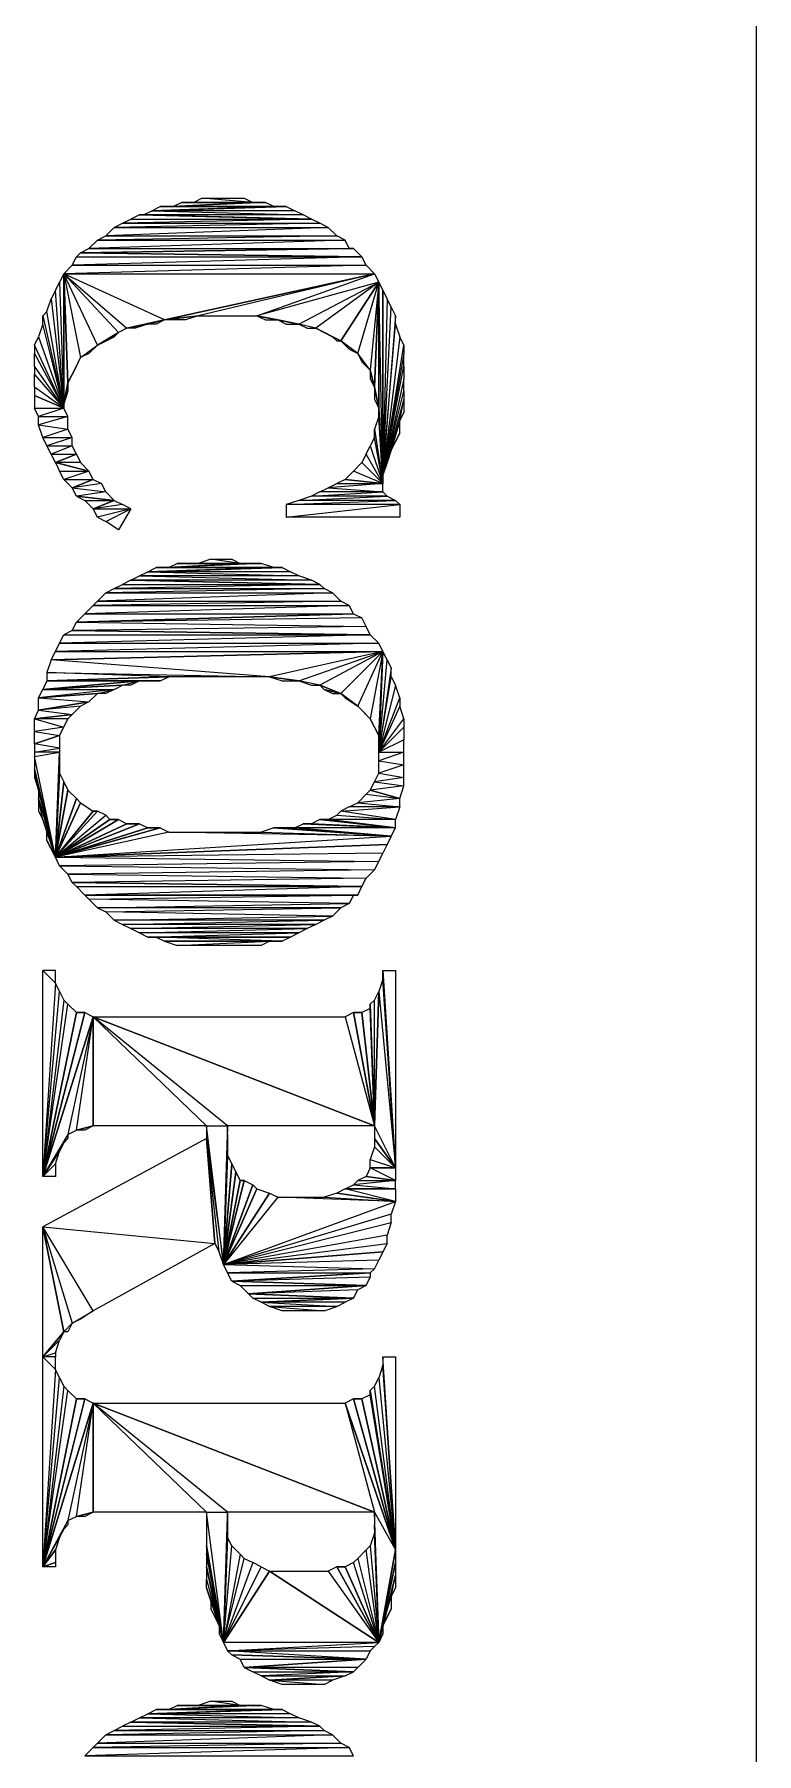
# Model space of a CAD drawing. Header units: metres. Extents: x 0 to 1000, y 0 to 1134.
# Drawn here: x 135.31 to 146.23, y 102.95 to 128.95 of the extents above; entities that cross this region are included whole.
import ezdxf

# ---------------------------------------------------------------- set-up
doc = ezdxf.new("R2010")
doc.units = ezdxf.units.M
doc.layers.add('PLOTS_FINAL', color=1, linetype='Continuous')
doc.layers.add('ROADS', color=1, linetype='Continuous')

msp = doc.modelspace()

# ---------------------------------------------------------------- linework, layer by layer
at = {"layer": 'PLOTS_FINAL', "color": 1}
for points in [[(138.804, 126.414), (137.407, 126.351), (138.931, 126.351)], [(138.613, 126.414), (138.804, 126.414), (137.407, 126.351)], [(137.534, 126.414), (138.613, 126.414), (137.407, 126.351)], [(137.534, 126.414), (137.724, 126.414)], [(137.724, 126.414), (137.534, 126.414), (138.613, 126.414)], [(137.724, 126.414), (138.613, 126.414), (137.851, 126.478)], [(138.613, 126.414), (137.851, 126.478), (138.486, 126.478)], [(138.804, 126.414), (138.613, 126.414)], [(136.772, 126.16), (139.502, 126.16), (136.645, 126.097)], [(139.502, 126.16), (136.645, 126.097), (139.629, 126.097)], [(136.899, 126.224), (136.772, 126.16), (139.502, 126.16)], [(136.899, 126.224), (136.962, 126.224)], [(136.962, 126.224), (136.899, 126.224), (139.502, 126.16)], [(137.089, 126.287), (139.375, 126.224), (136.962, 126.224)], [(139.375, 126.224), (136.962, 126.224), (139.502, 126.16)], [(139.121, 126.351), (139.248, 126.287), (137.089, 126.287)], [(138.931, 126.351), (139.121, 126.351), (137.089, 126.287)], [(137.216, 126.351), (138.931, 126.351), (137.089, 126.287)], [(139.248, 126.287), (137.089, 126.287), (139.375, 126.224)], [(137.216, 126.351), (137.407, 126.351)], [(137.407, 126.351), (137.216, 126.351), (138.931, 126.351)], [(139.121, 126.351), (138.931, 126.351)], [(136.391, 125.906), (139.883, 125.906), (136.264, 125.843)], [(139.883, 125.906), (136.264, 125.843), (140.01, 125.843)], [(136.518, 126.033), (139.756, 126.033), (136.391, 125.906)], [(139.756, 126.033), (136.391, 125.906), (139.883, 125.906)], [(136.645, 126.097), (139.629, 126.097), (136.518, 126.033)], [(139.629, 126.097), (136.518, 126.033), (139.756, 126.033)], [(136.01, 125.652), (135.946, 125.589), (140.264, 125.589)], [(140.137, 125.716), (136.01, 125.652), (140.264, 125.589)], [(140.074, 125.716), (140.137, 125.716), (136.01, 125.652)], [(136.137, 125.716), (140.074, 125.716), (136.01, 125.652)], [(136.264, 125.843), (140.01, 125.843), (136.137, 125.716)], [(140.01, 125.843), (136.137, 125.716), (140.074, 125.716)], [(140.137, 125.716), (140.074, 125.716)], [(135.883, 125.462), (140.328, 125.462), (135.756, 125.335)], [(140.328, 125.462), (135.756, 125.335), (140.455, 125.335)], [(135.946, 125.589), (140.264, 125.589), (135.883, 125.462)], [(140.264, 125.589), (135.883, 125.462), (140.328, 125.462)], [(135.565, 124.954), (135.756, 123.303), (135.629, 125.081)], [(135.756, 123.303), (135.629, 125.081), (135.692, 125.208)], [(135.756, 125.335), (135.692, 125.208), (135.756, 123.303)], [(140.455, 125.335), (137.28, 124.636), (135.756, 125.335)], [(137.28, 124.636), (135.756, 125.335), (136.708, 124.509)], [(135.756, 125.335), (136.708, 124.509), (136.581, 124.446)], [(136.581, 124.446), (136.264, 124.255), (135.756, 125.335)], [(136.264, 124.255), (135.756, 125.335), (136.01, 124.065)], [(135.756, 125.335), (136.01, 124.065), (135.819, 123.684)], [(135.819, 123.684), (135.756, 123.366), (135.756, 125.335)], [(135.756, 123.366), (135.756, 125.335), (135.756, 123.303)], [(140.455, 125.335), (137.788, 124.7), (137.28, 124.636)], [(138.677, 124.7), (140.455, 125.335), (137.788, 124.7)], [(140.518, 125.208), (138.677, 124.7), (140.455, 125.335)], [(138.677, 124.7), (139.312, 124.573), (140.518, 125.208)], [(139.312, 124.573), (140.518, 125.208), (139.566, 124.509)], [(140.518, 125.208), (139.566, 124.509), (139.947, 124.319)], [(139.947, 124.319), (140.201, 124.128), (140.518, 125.208)], [(140.201, 124.128), (140.518, 125.208), (140.391, 123.874)], [(140.518, 125.208), (140.391, 123.874), (140.455, 123.62)], [(140.518, 125.208), (140.455, 123.62), (140.518, 123.303)], [(140.518, 125.208), (140.518, 123.303), (140.582, 122.16)], [(140.582, 125.081), (140.582, 122.16), (140.518, 125.208)], [(140.645, 124.954), (140.582, 122.287), (140.582, 125.081)], [(140.582, 122.287), (140.582, 125.081), (140.582, 122.16)], [(135.756, 123.303), (135.502, 124.763), (135.565, 124.954)], [(140.582, 122.287), (140.709, 124.827), (140.645, 124.954)], [(140.772, 124.7), (140.582, 122.287), (140.709, 124.827)], [(135.375, 124.382), (135.756, 123.303), (135.438, 124.573)], [(135.438, 124.7), (135.756, 123.303), (135.502, 124.763)], [(135.756, 123.303), (135.438, 124.573), (135.438, 124.7)], [(137.026, 124.573), (137.28, 124.636), (136.708, 124.509)], [(137.026, 124.573), (136.835, 124.509), (136.708, 124.509)], [(137.153, 124.573), (137.026, 124.573), (137.28, 124.636)], [(137.788, 124.7), (137.597, 124.636), (137.28, 124.636)], [(138.804, 124.636), (138.994, 124.636), (138.677, 124.7)], [(138.994, 124.636), (138.677, 124.7), (139.312, 124.573)], [(138.994, 124.636), (139.121, 124.573), (139.312, 124.573)], [(139.312, 124.573), (139.439, 124.509), (139.566, 124.509)], [(140.582, 122.287), (140.772, 124.573), (140.772, 124.7)], [(140.836, 124.382), (140.582, 122.287), (140.772, 124.573)], [(135.756, 123.303), (135.311, 124.255), (135.375, 124.382)], [(136.581, 124.446), (136.518, 124.382), (136.264, 124.255)], [(136.518, 124.382), (136.391, 124.319), (136.264, 124.255)], [(139.566, 124.509), (139.693, 124.446), (139.947, 124.319)], [(139.693, 124.446), (139.82, 124.382), (139.947, 124.319)], [(139.82, 124.382), (139.883, 124.319), (139.947, 124.319)], [(139.947, 124.319), (140.074, 124.192), (140.201, 124.128)], [(140.582, 122.287), (140.899, 124.255), (140.836, 124.382)], [(135.311, 124.128), (135.756, 123.303), (135.311, 124.255)], [(135.756, 123.303), (135.311, 123.938), (135.311, 124.128)], [(135.819, 123.684), (135.946, 123.938), (136.01, 124.065)], [(136.264, 124.255), (136.137, 124.128), (136.01, 124.065)], [(140.201, 124.128), (140.264, 124.001), (140.391, 123.874)], [(140.899, 124.128), (140.582, 122.287), (140.899, 124.255)], [(140.582, 122.287), (140.899, 123.938), (140.899, 124.128)], [(135.311, 123.811), (135.756, 123.303), (135.311, 123.938)], [(135.756, 123.303), (135.311, 123.62), (135.311, 123.811)], [(135.883, 123.811), (135.819, 123.684), (135.946, 123.938)], [(140.391, 123.874), (140.391, 123.747), (140.455, 123.62)], [(140.899, 123.747), (140.582, 122.287), (140.899, 123.938)], [(135.311, 123.493), (135.756, 123.303), (135.311, 123.62)], [(135.819, 123.684), (135.819, 123.557), (135.756, 123.366)], [(140.455, 123.62), (140.455, 123.43), (140.518, 123.303)], [(140.582, 122.287), (140.899, 123.557), (140.899, 123.747)], [(140.899, 123.43), (140.582, 122.287), (140.899, 123.557)], [(135.311, 123.493), (135.311, 123.303), (135.756, 123.303)], [(135.311, 123.303), (135.756, 123.303), (135.375, 123.176)], [(135.756, 123.303), (135.375, 123.176), (135.819, 123.176)], [(140.582, 122.16), (140.518, 123.176), (140.518, 123.303)], [(140.836, 123.112), (140.899, 123.43), (140.582, 122.287)], [(140.899, 123.239), (140.836, 123.112), (140.899, 123.43)], [(135.375, 123.176), (135.819, 123.176), (135.375, 123.049)], [(135.819, 123.176), (135.375, 123.049), (135.819, 122.985)], [(135.375, 123.049), (135.819, 122.985), (135.438, 122.858)], [(140.455, 122.985), (140.582, 122.16), (140.518, 123.176)], [(140.836, 123.112), (140.709, 122.668), (140.582, 122.287)], [(140.709, 122.668), (140.836, 122.922), (140.836, 123.112)], [(135.819, 122.985), (135.438, 122.858), (135.883, 122.858)], [(135.438, 122.858), (135.883, 122.858), (135.502, 122.731)], [(135.883, 122.858), (135.502, 122.731), (135.883, 122.731)], [(140.391, 122.731), (140.582, 122.16), (140.455, 122.858)], [(140.582, 122.16), (140.455, 122.858), (140.455, 122.985)], [(140.772, 122.795), (140.709, 122.668), (140.836, 122.922)], [(135.502, 122.731), (135.883, 122.731), (135.565, 122.604)], [(135.883, 122.731), (135.565, 122.604), (135.946, 122.604)], [(135.565, 122.604), (135.946, 122.604), (135.629, 122.477)], [(135.946, 122.604), (136.01, 122.477), (135.629, 122.477)], [(135.629, 122.477), (135.692, 122.35), (136.137, 122.35)], [(136.01, 122.477), (135.629, 122.477), (136.137, 122.35)], [(140.582, 122.16), (140.137, 122.35), (140.264, 122.477)], [(140.264, 122.477), (140.582, 122.16), (140.328, 122.604)], [(140.582, 122.16), (140.328, 122.604), (140.391, 122.731)], [(140.709, 122.668), (140.645, 122.477), (140.582, 122.287)], [(135.692, 122.35), (136.137, 122.35), (135.756, 122.223)], [(136.137, 122.35), (135.756, 122.223), (136.2, 122.223)], [(135.756, 122.223), (136.2, 122.223), (135.883, 122.096)], [(136.2, 122.223), (136.327, 122.16), (135.883, 122.096)], [(140.01, 122.223), (139.883, 122.16), (140.582, 122.16)], [(140.01, 122.223), (140.582, 122.16), (140.137, 122.35)], [(136.327, 122.16), (135.883, 122.096), (136.391, 122.033)], [(135.883, 122.096), (136.391, 122.033), (135.946, 121.969)], [(136.391, 122.033), (135.946, 121.969), (136.518, 121.906)], [(135.946, 121.969), (136.073, 121.906), (136.518, 121.906)], [(140.772, 121.906), (139.312, 121.906), (140.645, 121.969)], [(139.312, 121.906), (140.645, 121.969), (139.502, 121.969)], [(140.645, 121.969), (139.502, 121.969), (140.582, 122.033)], [(139.502, 121.969), (140.582, 122.033), (139.629, 122.033)], [(140.582, 122.033), (139.629, 122.033), (139.756, 122.096)], [(139.883, 122.16), (140.582, 122.16), (139.756, 122.096)], [(140.582, 122.16), (139.756, 122.096), (140.582, 122.033)], [(136.073, 121.906), (136.518, 121.906), (136.2, 121.779)], [(136.518, 121.906), (136.645, 121.842), (136.2, 121.779)], [(136.645, 121.842), (136.2, 121.779), (136.772, 121.779)], [(136.2, 121.779), (136.772, 121.779), (136.264, 121.652)], [(136.264, 121.652), (136.391, 121.588), (136.772, 121.779)], [(136.391, 121.588), (136.772, 121.779), (136.581, 121.461)], [(140.836, 121.842), (139.121, 121.842), (140.772, 121.906)], [(139.121, 121.842), (140.772, 121.906), (139.312, 121.906)], [(140.836, 121.652), (139.121, 121.652), (140.836, 121.842)], [(139.121, 121.652), (140.836, 121.842), (139.121, 121.842)], [(138.74, 120.953), (137.343, 120.89), (138.931, 120.89)], [(138.423, 120.953), (138.74, 120.953), (137.343, 120.89)], [(137.47, 120.953), (138.423, 120.953), (137.343, 120.89)], [(137.47, 120.953), (137.788, 120.953)], [(137.788, 120.953), (137.47, 120.953), (138.423, 120.953)], [(137.788, 120.953), (138.423, 120.953), (137.978, 121.017)], [(138.423, 120.953), (137.978, 121.017), (138.296, 121.017)], [(138.74, 120.953), (138.423, 120.953)], [(136.772, 120.699), (136.645, 120.636), (139.629, 120.636)], [(136.899, 120.763), (139.502, 120.699), (136.772, 120.699)], [(139.502, 120.699), (136.772, 120.699), (139.629, 120.636)], [(137.026, 120.826), (139.312, 120.763), (136.899, 120.763)], [(139.312, 120.763), (136.899, 120.763), (139.502, 120.699)], [(139.058, 120.89), (139.185, 120.826), (137.026, 120.826)], [(138.931, 120.89), (139.058, 120.89), (137.026, 120.826)], [(137.153, 120.89), (138.931, 120.89), (137.026, 120.826)], [(139.185, 120.826), (137.026, 120.826), (139.312, 120.763)], [(137.153, 120.89), (137.343, 120.89)], [(137.343, 120.89), (137.153, 120.89), (138.931, 120.89)], [(139.058, 120.89), (138.931, 120.89)], [(136.391, 120.509), (139.82, 120.509), (136.264, 120.382)], [(139.82, 120.509), (136.264, 120.382), (139.947, 120.382)], [(136.518, 120.572), (139.693, 120.572), (136.391, 120.509)], [(139.693, 120.572), (136.391, 120.509), (139.82, 120.509)], [(136.645, 120.636), (139.629, 120.636), (136.518, 120.572)], [(139.629, 120.636), (136.518, 120.572), (139.693, 120.572)], [(140.137, 120.191), (140.264, 120.128), (135.946, 120.064)], [(136.073, 120.191), (140.137, 120.191), (135.946, 120.064)], [(136.2, 120.318), (140.074, 120.318), (136.073, 120.191)], [(140.074, 120.318), (136.073, 120.191), (140.137, 120.191)], [(136.264, 120.382), (139.947, 120.382), (136.2, 120.318)], [(139.947, 120.382), (136.2, 120.318), (140.074, 120.318)], [(135.883, 119.937), (135.756, 119.874), (140.391, 119.874)], [(135.946, 120.064), (140.328, 120.001), (135.883, 119.937)], [(140.328, 120.001), (135.883, 119.937), (140.391, 119.874)], [(140.264, 120.128), (135.946, 120.064), (140.328, 120.001)], [(138.867, 119.239), (135.565, 119.493), (140.582, 119.62)], [(135.629, 119.62), (140.582, 119.62), (135.565, 119.493)], [(135.692, 119.747), (140.518, 119.747), (135.629, 119.62)], [(140.518, 119.747), (135.629, 119.62), (140.582, 119.62)], [(135.756, 119.874), (140.391, 119.874), (135.692, 119.747)], [(140.391, 119.874), (135.692, 119.747), (140.518, 119.747)], [(138.867, 119.239), (139.312, 119.175), (140.582, 119.62)], [(139.312, 119.175), (140.582, 119.62), (139.629, 119.112)], [(140.582, 119.62), (139.629, 119.112), (139.947, 118.985)], [(139.947, 118.985), (140.201, 118.794), (140.582, 119.62)], [(140.201, 118.794), (140.582, 119.62), (140.391, 118.604)], [(140.582, 119.62), (140.391, 118.604), (140.518, 118.35)], [(140.582, 119.62), (140.518, 118.35), (140.518, 118.096)], [(140.518, 118.096), (140.645, 119.493), (140.582, 119.62)], [(135.502, 119.302), (138.867, 119.239), (135.565, 119.493)], [(140.709, 119.366), (140.518, 118.096), (140.645, 119.493)], [(140.518, 118.096), (140.709, 119.239), (140.709, 119.366)], [(136.645, 119.112), (136.899, 119.175), (135.438, 119.048)], [(136.899, 119.175), (135.502, 119.175), (135.438, 119.048)], [(136.645, 119.112), (135.438, 119.048), (136.518, 119.048)], [(138.867, 119.239), (137.343, 119.239), (135.502, 119.302)], [(137.343, 119.239), (135.502, 119.302), (135.502, 119.175)], [(137.343, 119.239), (135.502, 119.175), (137.216, 119.175)], [(137.216, 119.175), (136.899, 119.175), (135.502, 119.175)], [(136.772, 119.112), (136.645, 119.112), (136.899, 119.175)], [(138.867, 119.239), (139.058, 119.175), (139.312, 119.175)], [(139.312, 119.175), (139.502, 119.112), (139.629, 119.112)], [(139.629, 119.112), (139.693, 119.048), (139.947, 118.985)], [(140.772, 119.112), (140.518, 118.096), (140.709, 119.239)], [(140.518, 118.096), (140.836, 118.921), (140.772, 119.112)], [(136.264, 118.985), (136.518, 119.048), (135.375, 118.921)], [(136.518, 119.048), (135.375, 118.921), (135.438, 119.048)], [(136.264, 118.985), (135.375, 118.921), (136.137, 118.858)], [(135.375, 118.921), (136.137, 118.858), (135.375, 118.731)], [(136.137, 118.858), (136.01, 118.794), (135.375, 118.731)], [(136.391, 118.985), (136.264, 118.985), (136.518, 119.048)], [(139.693, 119.048), (139.82, 118.985), (139.947, 118.985)], [(139.947, 118.985), (140.01, 118.921), (140.201, 118.794)], [(140.836, 118.794), (140.518, 118.096), (140.836, 118.921)], [(135.375, 118.731), (135.883, 118.667), (135.311, 118.604)], [(135.883, 118.667), (135.819, 118.604), (135.311, 118.604)], [(135.819, 118.604), (135.311, 118.604), (135.756, 118.477)], [(135.311, 118.604), (135.756, 118.477), (135.311, 118.413)], [(136.01, 118.794), (135.375, 118.731), (135.883, 118.667)], [(140.201, 118.794), (140.264, 118.731), (140.391, 118.604)], [(140.391, 118.604), (140.455, 118.477), (140.518, 118.35)], [(140.518, 118.096), (140.899, 118.604), (140.836, 118.794)], [(140.899, 118.477), (140.518, 118.096), (140.899, 118.604)], [(135.756, 118.477), (135.311, 118.413), (135.692, 118.35)], [(135.311, 118.413), (135.692, 118.35), (135.311, 118.223)], [(135.692, 118.159), (135.311, 118.223), (135.692, 118.35)], [(140.899, 118.477), (140.899, 118.286), (140.518, 118.096)], [(140.518, 118.35), (140.518, 118.223), (140.518, 118.096)], [(135.311, 118.096), (135.692, 118.159), (135.311, 118.223)], [(135.692, 118.096), (135.311, 118.096), (135.692, 118.159)], [(135.629, 116.508), (135.311, 118.032), (135.692, 118.096)], [(135.311, 118.032), (135.692, 118.096), (135.311, 118.096)], [(135.692, 118.096), (135.692, 117.905), (135.629, 116.508)], [(140.899, 118.286), (140.518, 118.096), (140.899, 118.096)], [(140.518, 118.096), (140.899, 118.096), (140.518, 117.969)], [(140.899, 118.096), (140.518, 117.969), (140.899, 117.905)], [(135.311, 117.842), (135.629, 116.508), (135.311, 118.032)], [(135.311, 117.715), (135.375, 117.524), (135.311, 117.842)], [(135.375, 117.524), (135.311, 117.842), (135.629, 116.508)], [(135.692, 117.905), (135.692, 117.778), (135.629, 116.508)], [(140.518, 117.969), (140.899, 117.905), (140.518, 117.778)], [(140.899, 117.905), (140.518, 117.778), (140.899, 117.715)], [(135.692, 117.778), (135.756, 117.651), (135.629, 116.508)], [(135.756, 117.651), (135.819, 117.524), (135.629, 116.508)], [(140.455, 117.651), (140.899, 117.588), (140.391, 117.524)], [(140.899, 117.588), (140.391, 117.524), (140.836, 117.397)], [(140.518, 117.778), (140.899, 117.715), (140.455, 117.651)], [(140.899, 117.715), (140.455, 117.651), (140.899, 117.588)], [(135.375, 117.397), (135.629, 116.508), (135.375, 117.524)], [(135.375, 117.207), (135.438, 117.08), (135.375, 117.397)], [(135.438, 117.08), (135.375, 117.397), (135.629, 116.508)], [(135.819, 117.524), (135.946, 117.397), (135.629, 116.508)], [(135.946, 117.397), (136.01, 117.334), (135.629, 116.508)], [(136.01, 117.334), (136.2, 117.207), (135.629, 116.508)], [(140.836, 117.27), (140.074, 117.27), (140.201, 117.334)], [(140.328, 117.461), (140.836, 117.397), (140.201, 117.334)], [(140.836, 117.397), (140.201, 117.334), (140.836, 117.27)], [(140.391, 117.524), (140.328, 117.461), (140.836, 117.397)], [(135.438, 117.08), (135.502, 116.889), (135.629, 116.508)], [(135.629, 116.508), (136.391, 117.143), (136.264, 117.207)], [(136.2, 117.207), (136.264, 117.207), (135.629, 116.508)], [(136.454, 117.08), (135.629, 116.508), (136.391, 117.143)], [(136.581, 117.08), (136.708, 117.016), (135.629, 116.508)], [(136.454, 117.08), (136.581, 117.08), (135.629, 116.508)], [(136.899, 117.016), (137.026, 116.953), (135.629, 116.508)], [(136.708, 117.016), (136.899, 117.016), (135.629, 116.508)], [(136.264, 117.207), (136.2, 117.207)], [(136.581, 117.08), (136.454, 117.08)], [(136.899, 117.016), (136.708, 117.016)], [(139.375, 117.016), (140.772, 116.953), (139.248, 116.953)], [(139.375, 117.016), (139.502, 117.016)], [(139.502, 117.016), (139.375, 117.016), (140.772, 116.953)], [(139.629, 117.08), (139.502, 117.016), (140.772, 116.953)], [(139.629, 117.08), (139.756, 117.08)], [(139.756, 117.08), (139.629, 117.08), (140.772, 116.953)], [(139.883, 117.143), (140.772, 117.08), (139.756, 117.08)], [(140.772, 117.08), (139.756, 117.08), (140.772, 116.953)], [(139.883, 117.143), (140.772, 117.08), (139.947, 117.207)], [(140.772, 117.08), (139.947, 117.207), (140.836, 117.27)], [(139.947, 117.207), (140.836, 117.27), (140.074, 117.27)], [(135.629, 116.508), (135.502, 116.762), (135.502, 116.889)], [(135.565, 116.635), (135.629, 116.508), (135.502, 116.762)], [(137.216, 116.953), (137.343, 116.889), (135.629, 116.508)], [(137.026, 116.953), (137.216, 116.953), (135.629, 116.508)], [(135.629, 116.508), (140.709, 116.826), (137.343, 116.889)], [(140.645, 116.699), (135.629, 116.508), (140.709, 116.826)], [(137.216, 116.953), (137.026, 116.953)], [(140.709, 116.826), (137.343, 116.889), (138.74, 116.889)], [(138.931, 116.953), (138.74, 116.889), (140.709, 116.826)], [(138.931, 116.953), (139.248, 116.953)], [(139.248, 116.953), (138.931, 116.953), (140.709, 116.826)], [(140.772, 116.953), (139.248, 116.953), (140.709, 116.826)], [(140.645, 116.699), (140.582, 116.572), (135.629, 116.508)], [(140.582, 116.572), (135.629, 116.508), (140.518, 116.445)], [(135.629, 116.508), (140.518, 116.445), (135.692, 116.381)], [(140.518, 116.445), (135.692, 116.381), (140.455, 116.318)], [(135.692, 116.381), (140.455, 116.318), (135.819, 116.254)], [(140.455, 116.318), (135.819, 116.254), (140.328, 116.191)], [(135.819, 116.254), (140.328, 116.191), (135.883, 116.127)], [(140.328, 116.191), (135.883, 116.127), (140.264, 116.064)], [(135.883, 116.127), (135.946, 116.064), (140.264, 116.064)], [(135.946, 116.064), (140.264, 116.064), (136.073, 115.937)], [(140.264, 116.064), (136.073, 115.937), (140.201, 115.937)], [(140.201, 115.937), (140.137, 115.937), (136.073, 115.937)], [(140.137, 115.937), (136.073, 115.937), (136.137, 115.873)], [(140.074, 115.81), (136.137, 115.873), (140.137, 115.937)], [(136.264, 115.746), (140.074, 115.81), (136.137, 115.873)], [(139.947, 115.746), (136.264, 115.746), (140.074, 115.81)], [(136.391, 115.683), (139.947, 115.746), (136.264, 115.746)], [(139.82, 115.619), (136.391, 115.683), (139.947, 115.746)], [(136.518, 115.556), (139.82, 115.619), (136.391, 115.683)], [(139.693, 115.556), (136.518, 115.556), (139.82, 115.619)], [(136.645, 115.492), (139.693, 115.556), (136.518, 115.556)], [(139.566, 115.492), (136.645, 115.492), (139.693, 115.556)], [(136.772, 115.429), (139.566, 115.492), (136.645, 115.492)], [(139.439, 115.429), (136.772, 115.429), (139.566, 115.492)], [(136.899, 115.365), (139.439, 115.429), (136.772, 115.429)], [(139.312, 115.365), (136.899, 115.365), (139.439, 115.429)], [(137.026, 115.302), (139.312, 115.365), (136.899, 115.365)], [(139.185, 115.302), (137.026, 115.302), (139.312, 115.365)], [(137.026, 115.302), (137.153, 115.302), (139.185, 115.302)], [(137.153, 115.302), (137.28, 115.238), (139.058, 115.238)], [(137.153, 115.302), (139.185, 115.302), (139.058, 115.238)], [(139.058, 115.238), (138.867, 115.238), (137.28, 115.238)], [(138.867, 115.238), (137.28, 115.238), (137.47, 115.175)], [(138.867, 115.238), (138.74, 115.175), (137.47, 115.175)], [(135.629, 114.794), (135.438, 114.794), (135.629, 114.603)], [(135.438, 114.794), (135.629, 114.603), (135.438, 111.682)], [(140.772, 111.809), (140.582, 114.667), (140.582, 114.794)], [(140.772, 111.809), (140.582, 114.794), (140.772, 114.794)], [(135.438, 111.682), (135.692, 114.476), (135.629, 114.603)], [(135.756, 114.349), (135.438, 111.682), (135.692, 114.476)], [(140.455, 112.444), (140.455, 114.349), (140.518, 114.476)], [(140.772, 111.809), (140.455, 112.444), (140.518, 114.476)], [(140.518, 114.476), (140.772, 111.809), (140.582, 114.667)], [(135.438, 111.682), (135.819, 114.286), (135.756, 114.349)], [(135.946, 114.159), (135.438, 111.682), (135.819, 114.286)], [(136.073, 114.159), (136.2, 114.095), (135.438, 111.682)], [(135.946, 114.159), (136.073, 114.159), (135.438, 111.682)], [(136.073, 114.159), (135.946, 114.159)], [(140.137, 114.159), (140.01, 114.095), (140.455, 112.444)], [(140.137, 114.159), (140.264, 114.159)], [(140.264, 114.159), (140.137, 114.159), (140.455, 112.444)], [(140.264, 114.159), (140.455, 112.444), (140.391, 114.222)], [(140.391, 114.286), (140.455, 112.444), (140.455, 114.349)], [(140.455, 112.444), (140.391, 114.222), (140.391, 114.286)], [(136.2, 114.095), (135.819, 112.317), (135.438, 111.682)], [(135.946, 112.381), (136.2, 114.095), (135.819, 112.317)], [(136.2, 112.444), (135.946, 112.381), (136.2, 114.095)], [(140.455, 112.444), (138.232, 112.444), (136.2, 114.095)], [(138.232, 112.444), (136.2, 114.095), (137.915, 112.444)], [(136.2, 114.095), (137.915, 112.444), (136.2, 112.444)], [(140.455, 112.444), (136.2, 114.095), (140.01, 114.095)], [(136.2, 112.444), (136.073, 112.381), (135.946, 112.381)], [(137.915, 112.254), (138.169, 110.349), (137.915, 112.444)], [(138.169, 110.349), (137.915, 112.444), (138.232, 112.444)], [(138.169, 110.349), (138.232, 112.317), (138.232, 112.444)], [(140.455, 112.254), (140.772, 111.809), (140.455, 112.444)], [(135.756, 112.19), (135.819, 112.317), (135.438, 111.682)], [(137.915, 112.254), (135.438, 110.92), (138.042, 110.666)], [(135.756, 112.19), (135.692, 112.063), (135.438, 111.682)], [(135.819, 112.254), (135.756, 112.19), (135.819, 112.317)], [(138.042, 110.666), (138.105, 110.539), (137.915, 112.254)], [(138.105, 110.539), (137.915, 112.254), (138.169, 110.349)], [(138.232, 112.19), (138.169, 110.349), (138.232, 112.317)], [(138.232, 112.19), (138.232, 112), (138.169, 110.349)], [(140.455, 112.127), (140.391, 111.936), (140.772, 111.809)], [(140.455, 112.254), (140.455, 112.127), (140.772, 111.809)], [(135.438, 111.682), (135.629, 111.873), (135.692, 112.063)], [(135.629, 111.682), (135.438, 111.682), (135.629, 111.873)], [(138.232, 112), (138.296, 111.873), (138.169, 110.349)], [(138.296, 111.873), (138.359, 111.746), (138.169, 110.349)], [(140.391, 111.936), (140.772, 111.809), (140.391, 111.809)], [(138.359, 111.746), (138.423, 111.619), (138.169, 110.349)], [(138.486, 111.619), (138.613, 111.555), (138.169, 110.349)], [(138.423, 111.619), (138.486, 111.619), (138.169, 110.349)], [(138.613, 111.555), (138.677, 111.492), (138.169, 110.349)], [(138.486, 111.619), (138.423, 111.619)], [(140.137, 111.555), (140.772, 111.492), (140.01, 111.492)], [(140.201, 111.619), (140.772, 111.619), (140.137, 111.555)], [(140.772, 111.619), (140.137, 111.555), (140.772, 111.492)], [(140.328, 111.682), (140.201, 111.619), (140.772, 111.619)], [(140.328, 111.682), (140.772, 111.619), (140.391, 111.809)], [(140.772, 111.619), (140.391, 111.809), (140.772, 111.809)], [(138.677, 111.492), (138.867, 111.428), (138.169, 110.349)], [(138.867, 111.428), (138.994, 111.365), (138.169, 110.349)], [(138.169, 110.349), (140.772, 111.301), (138.994, 111.365)], [(140.709, 111.111), (138.169, 110.349), (140.772, 111.301)], [(140.772, 111.301), (138.994, 111.365), (139.693, 111.365)], [(139.883, 111.428), (139.693, 111.365), (140.772, 111.301)], [(139.883, 111.428), (140.772, 111.301), (140.01, 111.492)], [(140.772, 111.301), (140.01, 111.492), (140.772, 111.492)], [(138.169, 110.349), (140.709, 110.984), (140.709, 111.111)], [(138.042, 110.666), (136.2, 109.65), (135.438, 110.92)], [(136.2, 109.65), (135.438, 110.92), (135.883, 109.46)], [(135.438, 110.92), (135.883, 109.46), (135.756, 109.333)], [(135.438, 110.92), (135.756, 109.333), (135.438, 108.952)], [(140.645, 110.793), (138.169, 110.349), (140.709, 110.984)], [(138.169, 110.349), (140.645, 110.666), (140.645, 110.793)], [(140.582, 110.539), (138.169, 110.349), (140.645, 110.666)], [(140.582, 110.539), (140.518, 110.412), (138.169, 110.349)], [(140.518, 110.412), (138.169, 110.349), (140.455, 110.285)], [(138.169, 110.349), (140.455, 110.285), (138.232, 110.222)], [(140.455, 110.285), (138.232, 110.222), (140.391, 110.222)], [(138.232, 110.222), (140.391, 110.222), (138.296, 110.095)], [(140.391, 110.222), (140.391, 110.158), (138.296, 110.095)], [(140.391, 110.158), (138.296, 110.095), (140.328, 110.031)], [(138.296, 110.095), (138.423, 110.031), (140.328, 110.031)], [(138.423, 110.031), (140.328, 110.031), (138.55, 109.904)], [(140.328, 110.031), (140.201, 109.968), (138.55, 109.904)], [(140.201, 109.968), (138.55, 109.904), (140.137, 109.841)], [(138.55, 109.904), (138.613, 109.841), (140.137, 109.841)], [(138.613, 109.841), (140.137, 109.841), (138.74, 109.777)], [(140.137, 109.841), (140.01, 109.777), (138.74, 109.777)], [(140.01, 109.777), (138.74, 109.777), (139.883, 109.714)], [(138.74, 109.777), (139.883, 109.714), (138.867, 109.714)], [(136.2, 109.65), (136.01, 109.523), (135.883, 109.46)], [(139.883, 109.714), (138.867, 109.714), (139.693, 109.65)], [(138.867, 109.714), (139.693, 109.65), (139.058, 109.65)], [(135.756, 109.333), (135.692, 109.206), (135.438, 108.952)], [(135.883, 109.46), (135.819, 109.333), (135.756, 109.333)], [(135.438, 108.952), (135.629, 109.015), (135.692, 109.206)], [(135.629, 108.952), (135.438, 108.952), (135.629, 109.015)], [(135.629, 108.952), (135.438, 108.952), (135.629, 108.761)], [(135.438, 108.952), (135.629, 108.761), (135.438, 105.777)], [(135.438, 105.777), (135.692, 108.634), (135.629, 108.761)], [(140.582, 108.825), (140.518, 108.634), (140.772, 106.031)], [(140.582, 108.825), (140.772, 106.031), (140.582, 108.952)], [(140.772, 106.031), (140.582, 108.952), (140.772, 108.952)], [(135.756, 108.507), (135.438, 105.777), (135.692, 108.634)], [(135.438, 105.777), (135.819, 108.444), (135.756, 108.507)], [(135.946, 108.317), (135.438, 105.777), (135.819, 108.444)], [(140.391, 108.444), (140.772, 106.031), (140.455, 108.507)], [(140.772, 106.031), (140.391, 108.38), (140.391, 108.444)], [(140.772, 106.031), (140.455, 108.507), (140.518, 108.634)], [(136.073, 108.317), (136.2, 108.253), (135.438, 105.777)], [(135.946, 108.317), (136.073, 108.317), (135.438, 105.777)], [(136.2, 108.253), (135.819, 106.475), (135.438, 105.777)], [(135.946, 106.539), (136.2, 108.253), (135.819, 106.475)], [(136.073, 108.317), (135.946, 108.317)], [(136.2, 106.602), (135.946, 106.539), (136.2, 108.253)], [(140.455, 106.602), (138.232, 106.602), (136.2, 108.253)], [(138.232, 106.602), (136.2, 108.253), (137.915, 106.602)], [(136.2, 108.253), (137.915, 106.602), (136.2, 106.602)], [(136.2, 108.253), (140.01, 108.253), (140.455, 106.602)], [(140.137, 108.317), (140.01, 108.253), (140.772, 106.031)], [(140.01, 108.253), (140.455, 106.602), (140.772, 106.031)], [(140.137, 108.317), (140.264, 108.317)], [(140.264, 108.317), (140.137, 108.317), (140.772, 106.031)], [(140.264, 108.317), (140.772, 106.031), (140.391, 108.38)], [(135.756, 106.348), (135.819, 106.475), (135.438, 105.777)], [(135.819, 106.412), (135.756, 106.348), (135.819, 106.475)], [(136.2, 106.602), (136.073, 106.539), (135.946, 106.539)], [(137.915, 106.094), (138.169, 104.634), (137.915, 106.602)], [(138.169, 104.634), (137.915, 106.602), (138.232, 106.602)], [(138.169, 104.634), (138.232, 106.539), (138.232, 106.602)], [(138.232, 106.348), (138.169, 104.634), (138.232, 106.539)], [(140.455, 106.602), (140.455, 106.412), (140.518, 104.634)], [(140.455, 106.602), (140.772, 106.031), (140.518, 104.634)], [(140.455, 106.412), (140.455, 106.285), (140.518, 104.634)], [(135.438, 105.777), (135.692, 106.221), (135.756, 106.348)], [(135.629, 106.031), (135.438, 105.777), (135.692, 106.221)], [(137.915, 106.094), (137.915, 105.967), (138.169, 104.634)], [(138.232, 106.348), (138.232, 106.221), (138.169, 104.634)], [(138.169, 104.634), (138.296, 106.094), (138.232, 106.221)], [(138.423, 105.967), (138.169, 104.634), (138.296, 106.094)], [(140.518, 104.634), (140.328, 106.031), (140.391, 106.094)], [(140.455, 106.285), (140.391, 106.094), (140.518, 104.634)], [(135.629, 106.031), (135.629, 105.84), (135.438, 105.777)], [(135.629, 105.84), (135.629, 105.777), (135.438, 105.777)], [(137.915, 105.967), (137.915, 105.777), (138.169, 104.634)], [(138.169, 104.634), (138.486, 105.904), (138.423, 105.967)], [(138.613, 105.84), (138.169, 104.634), (138.486, 105.904)], [(138.169, 104.634), (138.74, 105.777), (138.613, 105.84)], [(140.01, 105.777), (140.518, 104.634), (140.137, 105.84)], [(140.518, 104.634), (140.137, 105.84), (140.201, 105.904)], [(140.201, 105.904), (140.518, 104.634), (140.328, 106.031)], [(140.772, 106.031), (140.772, 105.84), (140.518, 104.634)], [(140.772, 105.84), (140.772, 105.65), (140.518, 104.634)], [(137.915, 105.586), (138.105, 104.888), (137.915, 105.777)], [(138.105, 104.888), (137.915, 105.777), (138.169, 104.634)], [(138.105, 104.888), (137.915, 105.459), (137.915, 105.586)], [(138.867, 105.713), (138.169, 104.634), (138.74, 105.777)], [(140.518, 104.634), (138.169, 104.634), (138.867, 105.713)], [(138.867, 105.713), (139.756, 105.713), (140.518, 104.634)], [(139.756, 105.713), (140.518, 104.634), (139.883, 105.777)], [(139.883, 105.777), (140.01, 105.777)], [(140.01, 105.777), (139.883, 105.777), (140.518, 104.634)], [(140.772, 105.65), (140.582, 104.888), (140.518, 104.634)], [(140.709, 105.332), (140.772, 105.65), (140.582, 104.888)], [(140.772, 105.459), (140.709, 105.332), (140.772, 105.65)], [(137.978, 105.269), (138.105, 104.888), (137.915, 105.459)], [(140.709, 105.332), (140.709, 105.142), (140.582, 104.888)], [(137.978, 105.269), (137.978, 105.142), (138.105, 104.888)], [(137.978, 105.142), (138.042, 105.015), (138.105, 104.888)], [(140.709, 105.142), (140.645, 105.015), (140.582, 104.888)], [(138.105, 104.888), (138.105, 104.761), (138.169, 104.634)], [(140.582, 104.888), (140.582, 104.761), (140.518, 104.634)], [(138.232, 104.507), (140.518, 104.634), (138.169, 104.634)], [(140.455, 104.57), (138.232, 104.507), (140.518, 104.634)], [(138.232, 104.507), (140.391, 104.507), (140.455, 104.57)], [(138.296, 104.443), (140.328, 104.38), (138.232, 104.507)], [(140.328, 104.38), (138.232, 104.507), (140.391, 104.507)], [(138.296, 104.443), (138.423, 104.38), (140.328, 104.38)], [(138.423, 104.38), (140.328, 104.38), (138.486, 104.253)], [(140.328, 104.38), (140.201, 104.253), (138.486, 104.253)], [(138.486, 104.253), (138.613, 104.189), (140.137, 104.189)], [(140.201, 104.253), (138.486, 104.253), (140.137, 104.189)], [(138.613, 104.189), (140.137, 104.189), (138.74, 104.126)], [(140.137, 104.189), (138.74, 104.126), (140.01, 104.126)], [(138.74, 104.126), (140.01, 104.126), (138.867, 104.062)], [(140.01, 104.126), (139.82, 104.062), (138.867, 104.062)], [(139.82, 104.062), (138.867, 104.062), (139.693, 103.999)], [(138.867, 104.062), (139.693, 103.999), (139.058, 103.999)], [(137.026, 103.554), (139.312, 103.491), (136.899, 103.491)], [(139.058, 103.618), (139.185, 103.554), (137.026, 103.554)], [(138.931, 103.618), (139.058, 103.618), (137.026, 103.554)], [(137.153, 103.618), (138.931, 103.618), (137.026, 103.554)], [(139.185, 103.554), (137.026, 103.554), (139.312, 103.491)], [(137.153, 103.618), (137.343, 103.618)], [(137.343, 103.618), (137.153, 103.618), (138.931, 103.618)], [(138.74, 103.681), (137.343, 103.618), (138.931, 103.618)], [(138.423, 103.681), (138.74, 103.681), (137.343, 103.618)], [(137.47, 103.681), (138.423, 103.681), (137.343, 103.618)], [(137.47, 103.681), (137.788, 103.681)], [(137.788, 103.681), (137.47, 103.681), (138.423, 103.681)], [(137.788, 103.681), (138.423, 103.681), (137.978, 103.745)], [(138.423, 103.681), (137.978, 103.745), (138.296, 103.745)], [(138.74, 103.681), (138.423, 103.681)], [(139.058, 103.618), (138.931, 103.618)], [(136.391, 103.237), (139.82, 103.237), (136.264, 103.11)], [(139.82, 103.237), (136.264, 103.11), (139.947, 103.11)], [(136.518, 103.3), (139.693, 103.3), (136.391, 103.237)], [(139.693, 103.3), (136.391, 103.237), (139.82, 103.237)], [(136.645, 103.364), (139.629, 103.364), (136.518, 103.3)], [(139.629, 103.364), (136.518, 103.3), (139.693, 103.3)], [(136.772, 103.427), (136.645, 103.364), (139.629, 103.364)], [(136.899, 103.491), (139.502, 103.427), (136.772, 103.427)], [(139.502, 103.427), (136.772, 103.427), (139.629, 103.364)], [(139.312, 103.491), (136.899, 103.491), (139.502, 103.427)], [(136.2, 103.046), (140.074, 103.046), (136.073, 102.919)], [(140.074, 103.046), (136.073, 102.919), (140.137, 102.919)], [(136.264, 103.11), (139.947, 103.11), (136.2, 103.046)], [(139.947, 103.11), (136.2, 103.046), (140.074, 103.046)]]:
    msp.add_lwpolyline(points, close=True, dxfattribs=at)
at = {"layer": 'ROADS', "color": 1}
msp.add_line((146.233, 62.279), (146.233, 276.719), dxfattribs=at)

doc.saveas('drawing.dxf')
